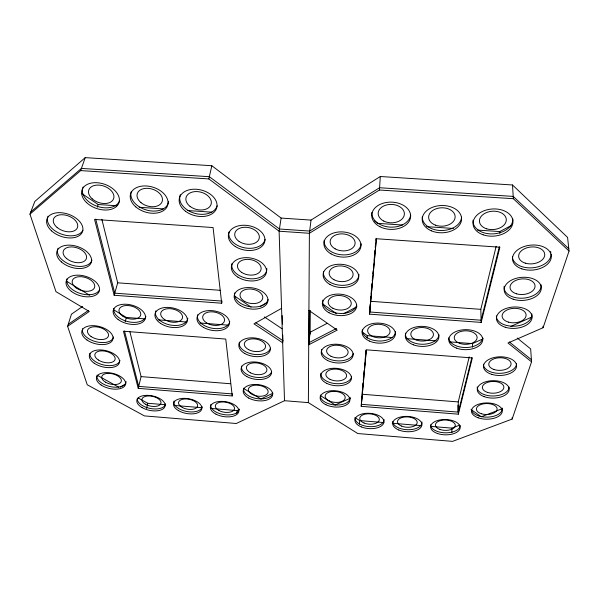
<?xml version="1.0" encoding="UTF-8"?>
<svg xmlns="http://www.w3.org/2000/svg" width="599" height="599" viewBox="0 0 599 599"><rect width="100%" height="100%" fill="white"/><g stroke="black" fill="none" stroke-linecap="round" stroke-linejoin="round"><path stroke-width="0.9" d="M308.373 402.625L309.391 233.288L311.031 220.088L380.305 176.51L512.504 184.979L567.575 237.406L569.05 251.063L543.098 327.713L507.982 342.995L531.545 361.826L512.16 419.075L452.567 441.373L357.798 433.541L308.373 402.625L284.51 400.701L236.298 423.5L144.434 415.908L87.244 384.775L67.612 326.32L71.438 314.205L82.587 306.441M308.949 344.717L309.166 310.245M310.132 334.107L310.319 310.477M67.612 326.32L89.296 311.465L55.969 291.653L29.95 214.157L80.663 170.595L208.841 178.921L279.112 231.214L309.391 233.288L379.444 190.01L380.305 176.51M367.135 338.285L367.307 335.657L362.118 331.966M369.561 314.153L376.389 238.739L499.888 247.2L481.177 322.412L369.561 314.153L370.227 303.955M359.422 424.174L359.662 420.588L355.065 417.66M361.219 406.354L366.333 349.823L472.334 357.94L458.34 414.186L361.219 406.354L361.908 396.074M362.118 393.326L362.447 389.642M362.695 386.887L363.031 383.203M363.279 380.447L363.608 376.764M363.855 374.008L364.192 370.332M364.521 366.648L364.851 362.972M365.098 360.209L365.427 356.532M365.682 353.769L366.011 350.093M370.489 300.354L370.818 296.655M371.073 293.884L371.402 290.178M371.657 287.408L371.986 283.709M372.241 280.931L372.571 277.232M372.907 273.533L373.155 270.755M373.484 267.057L373.739 264.279M374.068 260.58L374.405 256.881M374.652 254.103L374.989 250.404M375.236 247.634L375.566 243.935M375.902 240.229L376.067 238.38M366.221 350.49L361.362 404.318L458.325 412.127L471.847 357.581M376.359 238.365L369.703 311.989L481.117 320.218L499.334 246.743M29.95 214.157L34.817 201.451L85.215 157.627L211.829 165.728L281.111 218.073L279.112 231.214L284.51 400.701M236.695 413.22L237.122 410.577L239.622 409.364M232.232 395.946L225.756 339.064L123.454 331.225L138.219 388.362L232.232 395.946L232.457 394.614M221.682 303.214L213.072 227.553L94.56 219.436L114.154 295.262L221.682 303.214L221.952 301.799M208.841 178.921L211.829 165.728M146.523 408.496L147.743 403.277L138.107 397.931M458.34 414.186L458.242 401.922L469.227 356.869M481.177 322.412L480.81 309.346L496.182 246.286M138.219 388.362L141.094 376.614L129.871 331.621M125.198 321.685L126.337 317.455L113.825 309.878M114.154 295.262L117.696 282.818L101.852 219.316M97.3 207.179L98.161 204.514L82.093 193.732M80.663 170.595L85.215 157.627M30.766 212.024L81.434 168.409L209.343 176.698L279.448 229.005L309.668 231.064L379.586 187.734L513.208 196.397L568.803 248.757M68.256 324.284L88.42 310.424M120.234 387.111L125.88 383.862M260.46 306.336L266.106 303.087M281.567 308.35L253.991 323.864L282.668 342.778L282.945 340.681L255.878 322.779M343.669 313.704L356.907 306.74M477.523 230.083L499.768 231.581L511.291 225.516M327.069 323.37L310.147 332.258L308.725 344.769L337.192 330.131L308.927 310.379M308.964 342.665L336.571 328.417M272.74 393.288L260.969 399.001L243.666 388.519M350.37 398.2L335.185 404.991L320.54 395.662M450.126 341.917L472.454 343.601L483.363 338.727M510.887 326.418L531.912 317.013M430.434 426.376L451.848 428.12L459.598 425.14M502.494 408.608L481.274 416.784L470.964 409.446M379.444 190.01L513.35 198.711L569.05 251.063M98.161 204.514L116.805 205.771M139.178 207.276L163.415 208.909M187.644 210.541L211.881 212.173M402.446 225.022L377.422 223.337L374.585 221.024M426.548 226.647L453.428 228.459M281.111 218.073L311.031 220.088M117.696 282.818L220.365 290.32M370.407 301.282L480.81 309.346M222.087 301.095L114.753 293.166L95.713 219.084M126.337 317.455L144.958 318.863M158.001 319.851L186.873 322.03M199.909 323.011L227.845 325.122M367.307 335.657L392.435 337.559M406.392 338.615L436.169 340.861M141.094 376.614L230.518 383.749M362.036 394.239L458.242 401.922M232.569 393.947L138.698 386.385L124.465 330.962M147.743 403.277L165.436 404.722M174.743 405.478L201.743 407.687M211.058 408.443L237.122 410.577M359.662 420.588L383.877 422.565M392.255 423.253L421.119 425.612M97.555 375.446L118.617 387.126M66.482 281.201L89.595 295.202M264.436 316.961L282.054 328.769M234.359 295.869L251.026 307.055M322.187 303.536L336.511 313.734M509.3 341.954L531.403 359.655M517.236 338.038L530.669 348.932L531.545 361.826M542.979 326.238L543.098 327.713M512.504 184.979L513.35 198.711M512.093 417.69L512.16 419.075M499.768 231.581L499.851 233.311M282.159 315.531L282.428 324.096M282.773 335.096L282.953 340.883M472.454 343.601L472.529 347.15M457.936 405.074L457.988 411.558M451.848 428.12L451.863 432.658M168.574 201.331A19.348 13.013 17.1 0 1 146.987 210.159A19.348 13.013 17.1 0 1 131.331 191.425M217.138 205.824A19.25 13.223 14.5 0 1 194.166 213.154A19.25 13.223 14.5 0 1 180.351 194.675M119.411 201.144A19.497 12.774 19.4 0 1 96.057 205.891A19.497 12.774 19.4 0 1 83.104 186.993M187.809 318.166A16.465 9.681 12.7 0 1 169.442 324.83A16.465 9.681 12.7 0 1 155.837 310.881M229.754 321.715A16.435 9.786 11 0 1 211.11 328.035A16.435 9.786 11 0 1 197.685 314.692M145.894 316.317A16.525 9.562 14.4 0 1 127.759 321.588A16.525 9.562 14.4 0 1 113.81 308.403M202.215 406.788A14.369 7.465 10.6 0 1 187.21 411.58A14.369 7.465 10.6 0 1 173.905 402.011M173.935 401.712A14.369 7.465 10.6 0 1 174.107 400.971M239.143 409.102A14.369 7.525 9.3 0 1 223.741 414.59A14.369 7.525 9.3 0 1 210.818 404.482M165.594 403.793A14.391 7.39 11.8 0 1 150.521 408.525A14.391 7.39 11.8 0 1 137.321 398.5M421.943 421.913A14.646 7.682 2.8 0 1 407.941 429.738A14.646 7.682 2.8 0 1 392.727 421.486M460.144 425.335A14.765 7.682 1.5 0 1 445.334 432.815A14.765 7.682 1.5 0 1 430.629 424.721M384.056 419.54A14.548 7.667 4.1 0 1 369.388 426.63A14.548 7.667 4.1 0 1 355.035 417.87M438.925 334.721A16.779 10.033 1.3 0 1 421.232 344.23A16.779 10.033 1.3 0 1 405.441 333.111M482.667 337.469A16.952 10.026 -0.5 0 1 465.82 347.517A16.952 10.026 -0.5 0 1 448.763 337.806M395.482 331.457A16.637 10.026 3.3 0 1 378.553 340.996A16.637 10.026 3.3 0 1 362.26 329.869M461.559 217.167A19.662 13.65 -1.6 0 1 441.216 230.525A19.662 13.65 -1.6 0 1 422.273 216.771M512.811 218.875A19.954 13.597 -4.6 0 1 492.595 233.902A19.954 13.597 -4.6 0 1 473.045 220.155M410.667 215.019A19.438 13.65 1.6 0 1 389.867 227.096A19.438 13.65 1.6 0 1 371.904 212.435M541.054 284.765A18.569 11.568 -4.2 0 1 522.515 298.19A18.569 11.568 -4.2 0 1 504.133 286.307M551.102 254.111A19.415 12.519 -5.5 0 1 532.204 267.82A19.415 12.519 -5.5 0 1 512.392 256.874M550.616 251.46A19.415 12.519 -5.5 0 1 550.878 252.329M531.852 313.854A17.805 10.715 -3.1 0 1 514.826 326.17A17.805 10.715 -3.1 0 1 496.354 315.875M356.712 304.861A17.131 10.73 5.1 0 1 337.402 313.217A17.131 10.73 5.1 0 1 322.861 300.077M361.137 243.748A18.547 12.579 5 0 1 341.385 254.785A18.547 12.579 5 0 1 324.209 240.296M358.906 274.297A17.813 11.598 5 0 1 340.419 285.259A17.813 11.598 5 0 1 323.467 271.557M350.063 397.399A14.923 8.131 5.4 0 1 334.811 404.969A14.923 8.131 5.4 0 1 320.405 395.026M353.23 353.515A15.986 9.337 5.2 0 1 335.657 360.703A15.986 9.337 5.2 0 1 321.528 349.569M351.635 376.277A15.439 8.708 5.3 0 1 335.29 383.607A15.439 8.708 5.3 0 1 320.922 373.237M502.067 407.986A15.379 8.154 -0.2 0 1 488.035 417.114A15.379 8.154 -0.2 0 1 471.428 409.364M516.48 363.368A16.54 9.344 -1.4 0 1 500.187 373.334A16.54 9.344 -1.4 0 1 483.415 364.199M509.083 387.029A15.941 8.723 -0.8 0 1 492.79 395.999A15.941 8.723 -0.8 0 1 477.231 386.932M272.859 393.101A14.833 8.049 8.3 0 1 256.432 398.537A14.833 8.049 8.3 0 1 243.643 388.13M270.523 348.184A15.888 9.232 8.8 0 1 252.501 354.106A15.888 9.232 8.8 0 1 239.383 342.111M271.691 371.575A15.342 8.611 8.5 0 1 254.5 377.071A15.342 8.611 8.5 0 1 241.547 366.049M126.119 381.645A14.9 7.757 13.5 0 1 110.029 386.535A14.9 7.757 13.5 0 1 97.158 375.049M113.525 336.945A16.016 8.843 15 0 1 95.668 341.64A16.016 8.843 15 0 1 82.617 328.649M119.98 360.433A15.432 8.274 14.2 0 1 103.342 364.903A15.432 8.274 14.2 0 1 89.962 353.29M99.681 289.609A17.244 10.078 16.8 0 1 79.937 293.36A17.244 10.078 16.8 0 1 66.931 278.947M82.917 230.203A18.816 11.666 19.6 0 1 60.447 233.73A18.816 11.666 19.6 0 1 48.04 216.202M91.991 260.086A17.992 10.827 18.1 0 1 71.902 265.155A17.992 10.827 18.1 0 1 57.624 249.454M57.789 248.922A17.992 10.827 18.1 0 1 58.103 248.203M268.097 299.537A17.027 10.587 9.6 0 1 248.847 306.508A17.027 10.587 9.6 0 1 234.726 292.874M265.102 239.398A18.449 12.384 10.8 0 1 244.332 247.769A18.449 12.384 10.8 0 1 228.968 231.963M266.847 268.569A17.708 11.433 10.1 0 1 248.271 278.557A17.708 11.433 10.1 0 1 231.963 263.627M439.906 429.423A9.958 5.181 1.5 0 0 455.307 425.672A9.958 5.181 1.5 0 0 440.879 420.476A9.958 5.181 1.5 0 0 439.906 429.423M401.607 426.106A9.883 5.181 2.8 0 0 417.166 422.931A9.883 5.181 2.8 0 0 403.247 417.226A9.883 5.181 2.8 0 0 401.607 426.106M364.095 423.036A9.816 5.174 4.1 0 0 379.302 419.847A9.816 5.174 4.1 0 0 365.18 414.134A9.816 5.174 4.1 0 0 364.095 423.036M481.409 413.767A10.378 5.503 -0.2 0 0 497.148 409.132A10.378 5.503 -0.2 0 0 481.761 404.235A10.378 5.503 -0.2 0 0 481.409 413.767M487.511 392.412A10.752 5.885 -0.8 0 0 503.871 387.388A10.752 5.885 -0.8 0 0 487.975 382.214A10.752 5.885 -0.8 0 0 487.511 392.412M494.048 369.523A11.164 6.304 -1.4 0 0 511.082 364.065A11.164 6.304 -1.4 0 0 494.647 358.591A11.164 6.304 -1.4 0 0 494.048 369.523M331.015 356.278A10.789 6.297 5.2 0 0 348.064 352.901A10.789 6.297 5.2 0 0 333.037 345.526A10.789 6.297 5.2 0 0 331.015 356.278M330.116 379.384A10.415 5.87 5.3 0 0 346.566 376.299A10.415 5.87 5.3 0 0 332.048 369.358A10.415 5.87 5.3 0 0 330.116 379.384M329.278 400.956A10.071 5.488 5.4 0 0 345.174 398.14A10.071 5.488 5.4 0 0 331.12 391.596A10.071 5.488 5.4 0 0 329.278 400.956M372.541 336.413A11.224 6.761 3.3 0 0 390.031 331.951A11.224 6.761 3.3 0 0 373.963 324.77A11.224 6.761 3.3 0 0 372.541 336.413M416.095 339.94A11.321 6.769 1.3 0 0 433.436 334.729A11.321 6.769 1.3 0 0 416.852 328.23A11.321 6.769 1.3 0 0 416.095 339.94M459.935 343.452A11.441 6.761 -0.5 0 0 477.126 337.522A11.441 6.761 -0.5 0 0 459.995 331.741A11.441 6.761 -0.5 0 0 459.935 343.452M335.185 248.862A12.519 8.483 5 0 0 355.042 243.935A12.519 8.483 5 0 0 337.671 234.344A12.519 8.483 5 0 0 335.185 248.862M333.987 279.718A12.017 7.824 5 0 0 353.036 275.27A12.017 7.824 5 0 0 336.339 266.345A12.017 7.824 5 0 0 333.987 279.718M332.879 308.245A11.561 7.24 5.1 0 0 351.186 304.202A11.561 7.24 5.1 0 0 335.103 295.876A11.561 7.24 5.1 0 0 332.879 308.245M508.401 322.12A12.017 7.225 -3 0 0 526.109 314.947A12.017 7.225 -3 0 0 507.81 309.616A12.017 7.225 -3 0 0 508.401 322.12M516.525 293.817A12.534 7.802 -4.2 0 0 535.057 285.978A12.534 7.802 -4.2 0 0 516.061 280.302A12.534 7.802 -4.2 0 0 516.525 293.817M525.316 263.156A13.096 8.446 -5.5 0 0 544.753 254.568A13.096 8.446 -5.5 0 0 525.009 248.51A13.096 8.446 -5.5 0 0 525.316 263.156M383.779 221.068A13.118 9.21 1.6 0 0 404.347 214.599A13.118 9.21 1.6 0 0 385.719 205.195A13.118 9.21 1.6 0 0 383.779 221.068M435.428 225.134A13.268 9.21 -1.6 0 0 455.15 216.658A13.268 9.21 -1.6 0 0 435.084 209.186A13.268 9.21 -1.6 0 0 435.428 225.134M486.673 228.811A13.463 9.172 -4.6 0 0 506.29 219.406A13.463 9.172 -4.6 0 0 485.632 212.952A13.463 9.172 -4.6 0 0 486.673 228.811M92.216 198.868A13.156 8.618 19.4 0 0 113.525 198.958A13.156 8.618 19.4 0 0 97.937 185.069A13.156 8.618 19.4 0 0 92.216 198.868M140.99 202.649A13.058 8.783 17.1 0 0 162.134 201.616A13.058 8.783 17.1 0 0 146.096 188.318A13.058 8.783 17.1 0 0 140.99 202.649M190.1 206.43A12.991 8.925 14.5 0 0 211.103 204.281A12.991 8.925 14.5 0 0 194.593 191.643A12.991 8.925 14.5 0 0 190.1 206.43M57.115 227.463A12.699 7.869 19.6 0 0 77.436 227.635A12.699 7.869 19.6 0 0 61.982 214.727A12.699 7.869 19.6 0 0 57.115 227.463M66.714 258.641A12.137 7.308 18.1 0 0 86.263 258.895A12.137 7.308 18.1 0 0 71.536 246.915A12.137 7.308 18.1 0 0 66.714 258.641M76.185 287.939A11.636 6.799 16.8 0 0 94.597 287.355A11.636 6.799 16.8 0 0 79.592 276.671A11.636 6.799 16.8 0 0 76.185 287.939M244.692 301.432A11.493 7.143 9.6 0 0 262.736 298.227A11.493 7.143 9.6 0 0 246.795 289.242A11.493 7.143 9.6 0 0 244.692 301.432M241.674 272.41A11.95 7.712 10.1 0 0 260.962 269.805A11.95 7.712 10.1 0 0 245.276 259.502A11.95 7.712 10.1 0 0 241.674 272.41M239.106 241.434A12.444 8.356 10.8 0 0 259.172 238.507A12.444 8.356 10.8 0 0 242.82 227.425A12.444 8.356 10.8 0 0 239.106 241.434M122.533 315.98A11.149 6.447 14.4 0 0 140.548 315.523A11.149 6.447 14.4 0 0 126.561 305.512A11.149 6.447 14.4 0 0 122.533 315.98M164.553 319.514A11.111 6.529 12.7 0 0 182.381 318.226A11.111 6.529 12.7 0 0 167.937 308.687A11.111 6.529 12.7 0 0 164.553 319.514M206.835 323.041A11.089 6.604 11 0 0 224.468 320.937A11.089 6.604 11 0 0 209.575 311.922A11.089 6.604 11 0 0 206.835 323.041M252.344 394.531A10.003 5.428 8.3 0 0 268.105 392.345A10.003 5.428 8.3 0 0 254.253 385.307A10.003 5.428 8.3 0 0 252.344 394.531M250.562 372.855A10.348 5.81 8.5 0 0 266.854 370.452A10.348 5.81 8.5 0 0 252.516 362.979A10.348 5.81 8.5 0 0 250.562 372.855M248.652 349.651A10.722 6.23 8.8 0 0 265.514 347.001A10.722 6.23 8.8 0 0 250.659 339.049A10.722 6.23 8.8 0 0 248.652 349.651M91.115 336.556A10.804 5.968 15 0 0 108.367 336.189A10.804 5.968 15 0 0 94.507 326.769A10.804 5.968 15 0 0 91.115 336.556M98.311 359.977A10.415 5.586 14.2 0 0 115.001 359.707A10.415 5.586 14.2 0 0 101.688 350.864A10.415 5.586 14.2 0 0 98.311 359.977M105.574 382.199A10.056 5.234 13.5 0 0 121.312 381.323A10.056 5.234 13.5 0 0 107.73 373.394A10.056 5.234 13.5 0 0 105.574 382.199M218.905 410.495A9.696 5.077 9.3 0 0 234.411 409.124A9.696 5.077 9.3 0 0 221.443 402.026A9.696 5.077 9.3 0 0 218.905 410.495M182.336 407.507A9.696 5.032 10.6 0 0 197.595 406.115A9.696 5.032 10.6 0 0 184.342 399.009A9.696 5.032 10.6 0 0 182.336 407.507M145.415 404.228A9.711 4.987 11.8 0 0 160.891 403.471A9.711 4.987 11.8 0 0 148.065 395.969A9.711 4.987 11.8 0 0 145.415 404.228M237.968 277.195A17.745 11.418 10.1 0 0 266.323 272.822A17.745 11.418 10.1 0 0 242.52 257.922A17.745 11.418 10.1 0 0 237.968 277.195M235.242 246.474A18.487 12.377 10.8 0 0 264.743 241.599A18.487 12.377 10.8 0 0 239.937 225.553A18.487 12.377 10.8 0 0 235.242 246.474M240.484 305.595A17.057 10.572 9.6 0 0 267.775 301.679A17.057 10.572 9.6 0 0 244.901 287.79A17.057 10.572 9.6 0 0 240.484 305.595M61.412 261.943A18.022 10.819 18 0 0 90.846 263.403A18.022 10.819 18 0 0 70.105 245.163A18.022 10.819 18 0 0 61.412 261.943M51.604 230.915A18.854 11.658 19.5 0 0 82.213 232.345A18.854 11.658 19.5 0 0 60.432 212.675A18.854 11.658 19.5 0 0 51.604 230.915M71.685 291.616A17.274 10.063 16.8 0 0 99.254 291.219A17.274 10.063 16.8 0 0 77.428 275.151A17.274 10.063 16.8 0 0 71.685 291.616M94.238 363.234A15.462 8.266 14.1 0 0 119.208 363.211A15.462 8.266 14.1 0 0 99.853 349.936A15.462 8.266 14.1 0 0 94.238 363.234M86.907 339.947A16.046 8.835 14.9 0 0 112.717 339.813A16.046 8.835 14.9 0 0 92.575 325.654A16.046 8.835 14.9 0 0 86.907 339.947M101.089 385A14.923 7.75 13.4 0 0 125.266 385.082A14.923 7.75 13.4 0 0 106.644 372.6A14.923 7.75 13.4 0 0 101.089 385M246.773 376.516A15.364 8.596 8.5 0 0 271.399 373.619A15.364 8.596 8.5 0 0 250.831 362.103A15.364 8.596 8.5 0 0 246.773 376.516M244.729 353.47A15.911 9.217 8.8 0 0 270.224 350.265A15.911 9.217 8.8 0 0 248.907 338.001A15.911 9.217 8.8 0 0 244.729 353.47M248.675 398.043A14.855 8.034 8.3 0 0 272.5 395.43A14.855 8.034 8.3 0 0 252.628 384.588A14.855 8.034 8.3 0 0 248.675 398.043M142.06 407.59A14.413 7.375 11.8 0 0 165.01 406.436A14.413 7.375 11.8 0 0 145.924 395.355A14.413 7.375 11.8 0 0 142.06 407.59M215.962 414.156A14.391 7.51 9.3 0 0 238.716 411.768A14.391 7.51 9.3 0 0 219.062 401.487A14.391 7.51 9.3 0 0 215.962 414.156M178.39 410.57A14.391 7.45 10.6 0 0 201.646 409.439A14.391 7.45 10.6 0 0 183.032 398.365A14.391 7.45 10.6 0 0 178.39 410.57M118.123 319.514A16.555 9.547 14.4 0 0 145.07 319.274A16.555 9.547 14.4 0 0 124.757 304.217A16.555 9.547 14.4 0 0 118.123 319.514M203.48 327.376A16.465 9.779 10.9 0 0 229.372 323.812A16.465 9.779 10.9 0 0 206.79 310.776A16.465 9.779 10.9 0 0 203.48 327.376M160.674 323.475A16.495 9.666 12.7 0 0 187.113 321.543A16.495 9.666 12.7 0 0 165.624 307.444A16.495 9.666 12.7 0 0 160.674 323.475M86.436 202.469A19.542 12.766 19.4 0 0 118.49 203.885A19.542 12.766 19.4 0 0 96.596 182.702A19.542 12.766 19.4 0 0 86.436 202.469M185.495 211.245A19.288 13.215 14.4 0 0 216.666 208.033A19.288 13.215 14.4 0 0 192.099 189.329A19.288 13.215 14.4 0 0 185.495 211.245M135.793 206.895A19.393 13.006 17.1 0 0 167.421 205.966A19.393 13.006 17.1 0 0 144.149 185.937A19.393 13.006 17.1 0 0 135.793 206.895M484.127 396.628A15.963 8.708 -0.7 0 0 509.135 389.964A15.963 8.708 -0.7 0 0 486.403 381.57A15.963 8.708 -0.7 0 0 484.127 396.628M491.831 374.382A16.57 9.337 -1.4 0 0 516.615 365.817A16.57 9.337 -1.4 0 0 491.697 358.217A16.57 9.337 -1.4 0 0 491.831 374.382M478.159 417.795A15.409 8.139 -0.1 0 0 502.224 411.663A15.409 8.139 -0.1 0 0 480.203 403.733A15.409 8.139 -0.1 0 0 478.159 417.795M326.695 383.345A15.462 8.693 5.3 0 0 351.358 379.122A15.462 8.693 5.3 0 0 330.161 368.595A15.462 8.693 5.3 0 0 326.695 383.345M327.466 360.426A16.016 9.322 5.3 0 0 353.028 355.791A16.016 9.322 5.3 0 0 331.097 344.59A16.016 9.322 5.3 0 0 327.466 360.426M325.976 404.752A14.945 8.124 5.4 0 0 349.801 400.903A14.945 8.124 5.4 0 0 329.293 390.975A14.945 8.124 5.4 0 0 325.976 404.752M330.012 284.495A17.843 11.583 5.1 0 0 358.576 278.355A17.843 11.583 5.1 0 0 334.212 264.78A17.843 11.583 5.1 0 0 330.012 284.495M331.037 253.886A18.584 12.564 5 0 0 360.815 247.095A18.584 12.564 5 0 0 335.477 232.494A18.584 12.564 5 0 0 331.037 253.886M329.068 312.775A17.161 10.715 5.1 0 0 356.51 307.227A17.161 10.715 5.1 0 0 333.051 294.566A17.161 10.715 5.1 0 0 329.068 312.775M505.234 327.226A17.843 10.7 -3 0 0 532.092 317.178A17.843 10.7 -3 0 0 505.474 308.665A17.843 10.7 -3 0 0 505.234 327.226M521.826 268.854A19.453 12.504 -5.4 0 0 551.305 256.799A19.453 12.504 -5.4 0 0 522.605 247.095A19.453 12.504 -5.4 0 0 521.826 268.854M513.201 299.201A18.606 11.553 -4.1 0 0 541.309 288.209A18.606 11.553 -4.1 0 0 513.687 279.141A18.606 11.553 -4.1 0 0 513.201 299.201M431.332 230.81A19.7 13.635 -1.6 0 0 461.589 219.451A19.7 13.635 -1.6 0 0 432.807 207.179A19.7 13.635 -1.6 0 0 431.332 230.81M483.161 234.815A19.992 13.59 -4.5 0 0 512.961 221.608A19.992 13.59 -4.5 0 0 482.891 211.252A19.992 13.59 -4.5 0 0 483.161 234.815M379.968 226.744A19.482 13.642 1.7 0 0 410.585 217.287A19.482 13.642 1.7 0 0 383.023 203.256A19.482 13.642 1.7 0 0 379.968 226.744M369.321 341.033A16.667 10.011 3.3 0 0 395.34 334.512A16.667 10.011 3.3 0 0 371.56 323.812A16.667 10.011 3.3 0 0 369.321 341.033M456.378 348.071A16.982 10.011 -0.5 0 0 482.697 340.18A16.982 10.011 -0.5 0 0 458.168 330.753A16.982 10.011 -0.5 0 0 456.378 348.071M413.355 344.807A16.809 10.018 1.4 0 0 438.91 336.885A16.809 10.018 1.4 0 0 414.066 327.458A16.809 10.018 1.4 0 0 413.355 344.807M361.309 426.907A14.571 7.66 4.1 0 0 383.929 422.25A14.571 7.66 4.1 0 0 363.024 413.744A14.571 7.66 4.1 0 0 361.309 426.907M437.457 433.489A14.788 7.667 1.5 0 0 460.152 427.776A14.788 7.667 1.5 0 0 438.535 420.243A14.788 7.667 1.5 0 0 437.457 433.489M398.739 429.985A14.668 7.667 2.8 0 0 421.876 425.35A14.668 7.667 2.8 0 0 401.278 416.852A14.668 7.667 2.8 0 0 398.739 429.985"/></g></svg>
